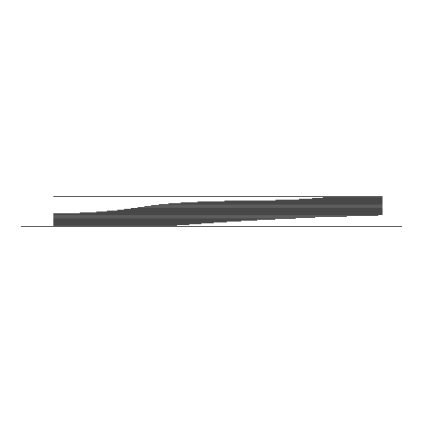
<?xml version="1.0" encoding="UTF-8"?>
<svg xmlns="http://www.w3.org/2000/svg" width="423" height="423" viewBox="0 0 423 423"><rect width="100%" height="100%" fill="white"/><g stroke="black" fill="none" stroke-linecap="round" stroke-linejoin="round"><path stroke-width="0.63" d="M53.536 196.431L382.307 196.431M323.003 197.345L382.307 197.345M312.38 198.26L382.307 198.26M299.146 199.17L382.307 199.17M275.722 200.084L382.307 200.084M224.692 200.999L382.307 200.999M197.758 201.908L382.307 201.908M180.975 202.823L382.307 202.823M168.645 203.738L382.307 203.738M159.032 204.653L382.307 204.653M151.344 205.562L382.307 205.562M144.576 206.477L382.307 206.477M137.808 207.392L382.307 207.392M131.056 208.301L382.307 208.301M124.378 209.216L382.307 209.216M117.552 210.131L382.307 210.131M107.125 211.045L382.307 211.045M96.56 211.955L382.307 211.955M80 212.869L382.307 212.869M53.536 213.784L382.307 213.784M53.536 214.699L382.307 214.699M53.536 215.608L378.019 215.608M53.536 216.523L346.606 216.523M53.536 217.438L314.929 217.438M53.536 218.347L295.455 218.347M53.536 219.262L274.929 219.262M53.536 220.177L256.935 220.177M53.536 221.092L240.973 221.092M53.536 222.001L226.633 222.001M53.536 222.916L213.488 222.916M53.536 223.83L201.131 223.83M53.536 224.74L189.076 224.74M53.536 225.655L176.724 225.655M21.15 226.569L401.85 226.569"/></g></svg>
